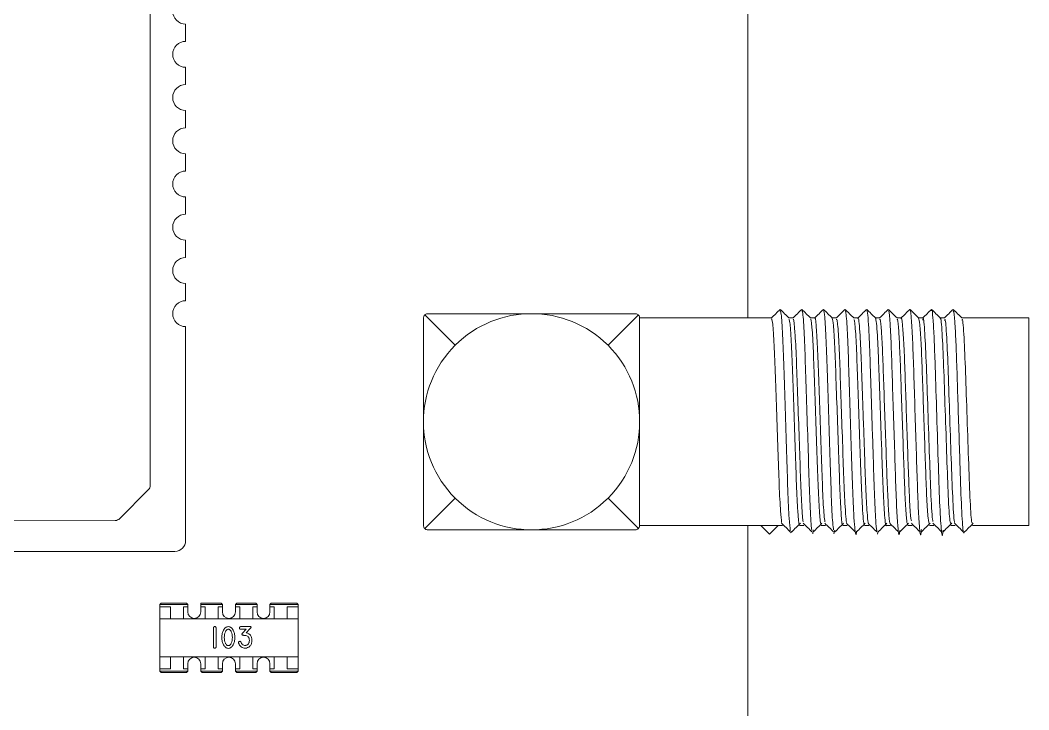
# Model space of a CAD drawing. Header units: millimetres. Extents: x -37 to 256, y 6 to 200.
# Drawn here: x 158.65 to 170.32, y 82.73 to 90.71 of the extents above; entities that cross this region are included whole.
import ezdxf

# ---------------------------------------------------------------- set-up
doc = ezdxf.new("R2010")
doc.units = ezdxf.units.MM

msp = doc.modelspace()

# ---------------------------------------------------------------- linework, layer by layer
at = {"color": 7, "linetype": 'Continuous', "lineweight": 15}
for p, q in [((160.156, 85.328), (160.156, 99.079)), ((167.066, 87.264), (167.066, 90.864)), ((160.566, 90.464), (160.566, 90.664)), ((160.566, 89.964), (160.566, 90.164)), ((160.566, 89.464), (160.566, 89.664)), ((160.566, 88.964), (160.566, 89.164)), ((160.566, 88.464), (160.566, 88.664)), ((160.566, 87.964), (160.566, 88.164)), ((160.566, 87.464), (160.566, 87.664)), ((163.316, 84.864), (163.316, 87.264)), ((163.331, 87.3), (163.682, 86.948)), ((163.366, 87.314), (165.766, 87.314)), ((165.801, 87.3), (165.45, 86.948)), ((167.341, 87.264), (165.816, 87.264)), ((165.816, 84.864), (165.816, 87.264)), ((167.591, 87.264), (167.542, 87.264)), ((167.841, 87.264), (167.792, 87.264)), ((168.091, 87.264), (168.042, 87.264)), ((168.341, 87.264), (168.292, 87.264)), ((168.591, 87.264), (168.542, 87.264)), ((168.841, 87.264), (168.792, 87.264)), ((169.091, 87.264), (169.042, 87.264)), ((169.341, 87.264), (169.292, 87.264)), ((170.316, 87.264), (169.542, 87.264)), ((170.316, 87.264), (170.316, 84.864)), ((160.566, 84.689), (160.566, 87.164)), ((159.803, 84.944), (160.134, 85.275)), ((163.331, 84.829), (163.682, 85.18)), ((165.45, 85.18), (165.801, 84.829)), ((146.051, 84.974), (159.75, 84.922)), ((163.366, 84.814), (165.766, 84.814)), ((165.816, 84.864), (167.216, 84.864)), ((167.066, 66.064), (167.066, 84.864)), ((167.316, 84.764), (167.216, 84.864)), ((167.216, 84.864), (167.416, 84.864)), ((167.416, 84.864), (167.316, 84.764)), ((167.416, 84.864), (167.466, 84.864)), ((167.561, 84.779), (167.574, 84.796)), ((167.666, 84.864), (167.716, 84.864)), ((167.819, 84.768), (167.824, 84.812)), ((167.916, 84.864), (167.966, 84.864)), ((168.063, 84.768), (168.074, 84.808)), ((168.166, 84.864), (168.216, 84.864)), ((168.416, 84.864), (168.466, 84.864)), ((168.566, 84.764), (168.574, 84.797)), ((168.666, 84.864), (168.716, 84.864)), ((168.916, 84.864), (168.966, 84.864)), ((169.166, 84.864), (169.216, 84.864)), ((169.416, 84.864), (169.466, 84.864)), ((169.666, 84.864), (170.316, 84.864)), ((157.966, 84.564), (160.441, 84.564)), ((160.266, 83.949), (160.281, 83.964)), ((160.266, 83.924), (160.266, 83.949)), ((160.591, 83.949), (160.266, 83.949)), ((160.266, 83.924), (160.391, 83.924)), ((160.266, 83.784), (160.266, 83.924)), ((160.281, 83.964), (160.576, 83.964)), ((160.391, 83.924), (160.391, 83.784)), ((160.541, 83.784), (160.541, 83.924)), ((160.541, 83.924), (160.591, 83.924)), ((160.576, 83.964), (160.591, 83.949)), ((160.591, 83.949), (160.591, 83.924)), ((160.591, 83.924), (160.591, 83.864)), ((160.741, 83.949), (160.741, 83.964)), ((160.741, 83.964), (160.976, 83.964)), ((160.741, 83.924), (160.741, 83.949)), ((160.991, 83.949), (160.741, 83.949)), ((160.741, 83.924), (160.791, 83.924)), ((160.741, 83.864), (160.741, 83.924)), ((160.791, 83.924), (160.791, 83.784)), ((160.941, 83.784), (160.941, 83.924)), ((160.941, 83.924), (160.991, 83.924)), ((160.976, 83.964), (160.991, 83.949)), ((160.991, 83.949), (160.991, 83.924)), ((160.991, 83.924), (160.991, 83.864)), ((161.141, 83.949), (161.156, 83.964)), ((161.141, 83.924), (161.141, 83.949)), ((161.391, 83.949), (161.141, 83.949)), ((161.141, 83.924), (161.191, 83.924)), ((161.141, 83.864), (161.141, 83.924)), ((161.156, 83.964), (161.376, 83.964)), ((161.191, 83.924), (161.191, 83.784)), ((161.341, 83.784), (161.341, 83.924)), ((161.341, 83.924), (161.391, 83.924)), ((161.376, 83.964), (161.391, 83.949)), ((161.391, 83.949), (161.391, 83.924)), ((161.391, 83.924), (161.391, 83.864)), ((161.541, 83.949), (161.556, 83.964)), ((161.866, 83.949), (161.541, 83.949)), ((161.541, 83.924), (161.541, 83.949)), ((161.541, 83.924), (161.591, 83.924)), ((161.541, 83.864), (161.541, 83.924)), ((161.556, 83.964), (161.851, 83.964)), ((161.591, 83.924), (161.591, 83.784)), ((161.741, 83.784), (161.741, 83.924)), ((161.741, 83.924), (161.866, 83.924)), ((161.851, 83.964), (161.866, 83.949)), ((161.866, 83.924), (161.866, 83.949)), ((161.866, 83.784), (161.866, 83.924)), ((160.266, 83.784), (160.391, 83.784)), ((160.266, 83.344), (160.266, 83.784)), ((160.391, 83.784), (160.541, 83.784)), ((160.791, 83.784), (160.541, 83.784)), ((160.791, 83.784), (160.941, 83.784)), ((161.191, 83.784), (160.941, 83.784)), ((161.191, 83.784), (161.341, 83.784)), ((161.591, 83.784), (161.341, 83.784)), ((161.591, 83.784), (161.741, 83.784)), ((161.866, 83.784), (161.741, 83.784)), ((161.866, 83.344), (161.866, 83.784)), ((160.888, 83.46), (160.888, 83.679)), ((160.918, 83.679), (160.918, 83.46)), ((161.203, 83.694), (161.313, 83.694)), ((161.265, 83.664), (161.203, 83.664)), ((161.223, 83.619), (161.265, 83.664)), ((161.31, 83.668), (161.267, 83.622)), ((160.266, 83.344), (160.391, 83.344)), ((160.266, 83.204), (160.266, 83.344)), ((160.391, 83.344), (160.391, 83.204)), ((160.541, 83.344), (160.391, 83.344)), ((160.541, 83.204), (160.541, 83.344)), ((160.541, 83.344), (160.791, 83.344)), ((160.791, 83.344), (160.791, 83.204)), ((160.941, 83.344), (160.791, 83.344)), ((160.941, 83.204), (160.941, 83.344)), ((160.941, 83.344), (161.191, 83.344)), ((161.191, 83.344), (161.191, 83.204)), ((161.341, 83.344), (161.191, 83.344)), ((161.341, 83.204), (161.341, 83.344)), ((161.341, 83.344), (161.591, 83.344)), ((161.591, 83.344), (161.591, 83.204)), ((161.741, 83.344), (161.591, 83.344)), ((161.741, 83.204), (161.741, 83.344)), ((161.741, 83.344), (161.866, 83.344)), ((161.866, 83.204), (161.866, 83.344)), ((160.266, 83.204), (160.391, 83.204)), ((160.266, 83.179), (160.266, 83.204)), ((160.591, 83.179), (160.266, 83.179)), ((160.281, 83.164), (160.266, 83.179)), ((160.576, 83.164), (160.281, 83.164)), ((160.591, 83.204), (160.541, 83.204)), ((160.591, 83.179), (160.576, 83.164)), ((160.591, 83.264), (160.591, 83.204)), ((160.591, 83.204), (160.591, 83.179)), ((160.741, 83.204), (160.741, 83.264)), ((160.741, 83.179), (160.741, 83.204)), ((160.791, 83.204), (160.741, 83.204)), ((160.741, 83.179), (160.991, 83.179)), ((160.756, 83.164), (160.741, 83.179)), ((160.976, 83.164), (160.756, 83.164)), ((160.991, 83.204), (160.941, 83.204)), ((160.991, 83.179), (160.976, 83.164)), ((160.991, 83.264), (160.991, 83.204)), ((160.991, 83.204), (160.991, 83.179)), ((161.141, 83.204), (161.141, 83.264)), ((161.141, 83.179), (161.141, 83.204)), ((161.191, 83.204), (161.141, 83.204)), ((161.141, 83.179), (161.391, 83.179)), ((161.156, 83.164), (161.141, 83.179)), ((161.376, 83.164), (161.156, 83.164)), ((161.391, 83.204), (161.341, 83.204)), ((161.391, 83.179), (161.376, 83.164)), ((161.391, 83.264), (161.391, 83.204)), ((161.391, 83.204), (161.391, 83.179)), ((161.541, 83.204), (161.541, 83.264)), ((161.541, 83.179), (161.541, 83.204)), ((161.591, 83.204), (161.541, 83.204)), ((161.541, 83.179), (161.866, 83.179)), ((161.556, 83.164), (161.541, 83.179)), ((161.851, 83.164), (161.556, 83.164)), ((161.741, 83.204), (161.866, 83.204)), ((161.866, 83.179), (161.851, 83.164)), ((161.866, 83.179), (161.866, 83.204))]:
    msp.add_line(p, q, dxfattribs=at)
for centre, radius, start, end in [((160.566, 90.814), 0.15, 90, 270), ((160.566, 90.314), 0.15, 90, 270), ((160.566, 89.814), 0.15, 90, 270), ((160.566, 89.314), 0.15, 90, 270), ((160.566, 88.814), 0.15, 90, 270), ((160.566, 88.314), 0.15, 90, 270), ((160.566, 87.814), 0.15, 90, 270), ((160.566, 87.314), 0.15, 90, 270), ((164.566, 86.064), 1.25, 45, 135), ((164.566, 86.064), 1.25, 135, 225), ((164.566, 86.064), 1.25, 315, 45), ((160.081, 85.328), 0.075, 315, 0), ((164.566, 86.064), 1.25, 225, 315), ((159.75, 84.997), 0.075, 269.7815, 315), ((160.441, 84.689), 0.125, 270, 0), ((160.666, 83.864), 0.075, 180, 0), ((161.066, 83.864), 0.075, 180, 0), ((161.466, 83.864), 0.075, 180, 0), ((160.666, 83.264), 0.075, 0, 180), ((161.066, 83.264), 0.075, 0, 180), ((161.466, 83.264), 0.075, 0, 180)]:
    msp.add_arc(centre, radius, start, end, dxfattribs=at)
for points, knots in [([(167.44, 87.364), (167.423, 87.347), (167.39, 87.314), (167.357, 87.281), (167.341, 87.264)], [0, 0, 0, 0, 0.502634, 1, 1, 1, 1]), ([(167.542, 87.264), (167.526, 87.28), (167.492, 87.314), (167.459, 87.347), (167.442, 87.364)], [0, 0, 0, 0, 0.499996, 1, 1, 1, 1]), ([(167.69, 87.364), (167.673, 87.347), (167.64, 87.314), (167.607, 87.281), (167.591, 87.264)], [0, 0, 0, 0, 0.502634, 1, 1, 1, 1]), ([(167.792, 87.264), (167.776, 87.28), (167.742, 87.314), (167.709, 87.347), (167.692, 87.364)], [0, 0, 0, 0, 0.499996, 1, 1, 1, 1]), ([(167.94, 87.364), (167.923, 87.347), (167.89, 87.314), (167.857, 87.281), (167.841, 87.264)], [0, 0, 0, 0, 0.502634, 1, 1, 1, 1]), ([(168.042, 87.264), (168.026, 87.28), (167.992, 87.314), (167.959, 87.347), (167.942, 87.364)], [0, 0, 0, 0, 0.499996, 1, 1, 1, 1]), ([(168.19, 87.364), (168.173, 87.347), (168.14, 87.314), (168.107, 87.281), (168.091, 87.264)], [0, 0, 0, 0, 0.502634, 1, 1, 1, 1]), ([(168.292, 87.264), (168.276, 87.28), (168.242, 87.314), (168.209, 87.347), (168.192, 87.364)], [0, 0, 0, 0, 0.499996, 1, 1, 1, 1]), ([(168.44, 87.364), (168.423, 87.347), (168.39, 87.314), (168.357, 87.281), (168.341, 87.264)], [0, 0, 0, 0, 0.502634, 1, 1, 1, 1]), ([(168.542, 87.264), (168.526, 87.28), (168.492, 87.314), (168.459, 87.347), (168.442, 87.364)], [0, 0, 0, 0, 0.499996, 1, 1, 1, 1]), ([(168.442, 87.358), (168.443, 87.359), (168.446, 87.368), (168.454, 87.303), (168.465, 87.16), (168.475, 86.937), (168.484, 86.664), (168.494, 86.351), (168.505, 86.014), (168.516, 85.683), (168.525, 85.38), (168.535, 85.118), (168.546, 84.922), (168.554, 84.814), (168.558, 84.799), (168.558, 84.797)], [0, 0, 0, 0, 0.015756, 0.103104, 0.192672, 0.281498, 0.366974, 0.453948, 0.543425, 0.632459, 0.718243, 0.804818, 0.894173, 0.983387, 1, 1, 1, 1]), ([(168.69, 87.364), (168.673, 87.347), (168.64, 87.314), (168.607, 87.281), (168.591, 87.264)], [0, 0, 0, 0, 0.502634, 1, 1, 1, 1]), ([(168.792, 87.264), (168.776, 87.28), (168.742, 87.314), (168.709, 87.347), (168.692, 87.364)], [0, 0, 0, 0, 0.499996, 1, 1, 1, 1]), ([(168.94, 87.364), (168.923, 87.347), (168.89, 87.314), (168.857, 87.281), (168.841, 87.264)], [0, 0, 0, 0, 0.502634, 1, 1, 1, 1]), ([(168.94, 87.354), (168.941, 87.358), (168.946, 87.385), (168.955, 87.294), (168.97, 87.075), (168.983, 86.727), (168.996, 86.307), (169.01, 85.857), (169.024, 85.433), (169.036, 85.077), (169.053, 84.822), (169.064, 84.714), (169.072, 84.799), (169.074, 84.819)], [0, 0, 0, 0, 0.015166, 0.1155, 0.218614, 0.318548, 0.418446, 0.521558, 0.621925, 0.72141, 0.824486, 0.957163, 1, 1, 1, 1]), ([(169.042, 87.264), (169.026, 87.28), (168.992, 87.314), (168.959, 87.347), (168.942, 87.364)], [0, 0, 0, 0, 0.499996, 1, 1, 1, 1]), ([(169.19, 87.364), (169.173, 87.347), (169.14, 87.314), (169.107, 87.281), (169.091, 87.264)], [0, 0, 0, 0, 0.502634, 1, 1, 1, 1]), ([(169.192, 87.347), (169.193, 87.352), (169.198, 87.377), (169.207, 87.271), (169.22, 87.073), (169.233, 86.719), (169.249, 86.211), (169.268, 85.613), (169.284, 85.096), (169.304, 84.802), (169.316, 84.712), (169.323, 84.797), (169.324, 84.808)], [0, 0, 0, 0, 0.02034, 0.112058, 0.205533, 0.296454, 0.431892, 0.570621, 0.704611, 0.843797, 0.978068, 1, 1, 1, 1]), ([(169.292, 87.264), (169.276, 87.28), (169.242, 87.314), (169.209, 87.347), (169.192, 87.364)], [0, 0, 0, 0, 0.499996, 1, 1, 1, 1]), ([(169.44, 87.364), (169.423, 87.347), (169.39, 87.314), (169.357, 87.281), (169.341, 87.264)], [0, 0, 0, 0, 0.502634, 1, 1, 1, 1]), ([(169.542, 87.264), (169.526, 87.28), (169.492, 87.314), (169.459, 87.347), (169.442, 87.364)], [0, 0, 0, 0, 0.499996, 1, 1, 1, 1]), ([(163.331, 87.3), (163.327, 87.295), (163.32, 87.287), (163.317, 87.274), (163.316, 87.266), (163.316, 87.264)], [0, 0, 0, 0, 0.421028, 0.842946, 1, 1, 1, 1]), ([(163.366, 87.314), (163.361, 87.314), (163.35, 87.313), (163.338, 87.306), (163.333, 87.301), (163.331, 87.3)], [0, 0, 0, 0, 0.399776, 0.798945, 1, 1, 1, 1]), ([(165.801, 87.3), (165.797, 87.303), (165.789, 87.31), (165.776, 87.314), (165.768, 87.314), (165.766, 87.314)], [0, 0, 0, 0, 0.421028, 0.842946, 1, 1, 1, 1]), ([(165.816, 87.264), (165.816, 87.269), (165.815, 87.28), (165.808, 87.292), (165.803, 87.298), (165.801, 87.3)], [0, 0, 0, 0, 0.3997764, 0.798945, 1, 1, 1, 1]), ([(167.34, 87.255), (167.344, 87.25), (167.353, 87.238), (167.369, 87.011), (167.384, 86.652), (167.399, 86.205), (167.415, 85.738), (167.429, 85.322), (167.444, 85.011), (167.454, 84.934), (167.458, 84.899)], [0, 0, 0, 0, 0.112091, 0.243645, 0.371117, 0.499611, 0.630991, 0.757156, 0.887343, 1, 1, 1, 1]), ([(167.442, 87.346), (167.446, 87.34), (167.454, 87.326), (167.469, 87.089), (167.484, 86.702), (167.499, 86.217), (167.515, 85.711), (167.529, 85.26), (167.544, 84.924), (167.554, 84.841), (167.558, 84.802)], [0, 0, 0, 0, 0.094294, 0.228556, 0.358655, 0.489795, 0.623879, 0.752643, 0.885511, 1, 1, 1, 1]), ([(167.542, 87.247), (167.546, 87.242), (167.554, 87.229), (167.569, 87.01), (167.584, 86.653), (167.599, 86.205), (167.615, 85.74), (167.629, 85.317), (167.645, 85.013), (167.658, 84.861), (167.664, 84.879), (167.666, 84.884)], [0, 0, 0, 0, 0.0880508, 0.2135533, 0.3351626, 0.4577456, 0.583082, 0.7034435, 0.8276424, 0.9521522, 1, 1, 1, 1]), ([(167.59, 87.243), (167.592, 87.249), (167.599, 87.269), (167.612, 87.116), (167.628, 86.811), (167.642, 86.389), (167.659, 85.924), (167.674, 85.475), (167.688, 85.124), (167.701, 84.924), (167.707, 84.909), (167.708, 84.905)], [0, 0, 0, 0, 0.059984, 0.190679, 0.321058, 0.447401, 0.578967, 0.707652, 0.8353, 0.967043, 1, 1, 1, 1]), ([(167.692, 87.344), (167.694, 87.348), (167.7, 87.365), (167.713, 87.202), (167.728, 86.874), (167.742, 86.416), (167.759, 85.913), (167.774, 85.426), (167.788, 85.045), (167.801, 84.829), (167.807, 84.812), (167.808, 84.809)], [0, 0, 0, 0, 0.041659, 0.174825, 0.307668, 0.4364, 0.570452, 0.70157, 0.831632, 0.965865, 1, 1, 1, 1]), ([(167.792, 87.245), (167.794, 87.249), (167.8, 87.265), (167.813, 87.114), (167.828, 86.812), (167.842, 86.389), (167.859, 85.924), (167.874, 85.476), (167.888, 85.118), (167.904, 84.895), (167.912, 84.883), (167.916, 84.877)], [0, 0, 0, 0, 0.038192, 0.162744, 0.286993, 0.407396, 0.532777, 0.655412, 0.77706, 0.902609, 1, 1, 1, 1]), ([(167.84, 87.258), (167.84, 87.26), (167.846, 87.293), (167.856, 87.193), (167.872, 86.954), (167.886, 86.567), (167.902, 86.112), (167.918, 85.648), (167.932, 85.25), (167.946, 84.98), (167.955, 84.928), (167.958, 84.908)], [0, 0, 0, 0, 0.009023, 0.137185, 0.268875, 0.395454, 0.52547, 0.656466, 0.782601, 0.913827, 1, 1, 1, 1]), ([(167.942, 87.357), (167.947, 87.34), (167.956, 87.304), (167.972, 87.022), (167.986, 86.61), (168.002, 86.116), (168.018, 85.614), (168.032, 85.183), (168.046, 84.89), (168.055, 84.834), (168.058, 84.812)], [0, 0, 0, 0, 0.121007, 0.255193, 0.384175, 0.516657, 0.650137, 0.778667, 0.912381, 1, 1, 1, 1]), ([(168.042, 87.258), (168.047, 87.242), (168.056, 87.208), (168.072, 86.948), (168.086, 86.568), (168.102, 86.111), (168.118, 85.65), (168.132, 85.244), (168.148, 84.971), (168.159, 84.848), (168.165, 84.873), (168.166, 84.877)], [0, 0, 0, 0, 0.1132185, 0.2386283, 0.3591714, 0.4829881, 0.6077368, 0.7278574, 0.8528259, 0.9762705, 1, 1, 1, 1]), ([(168.09, 87.245), (168.093, 87.248), (168.101, 87.255), (168.116, 87.067), (168.131, 86.734), (168.145, 86.298), (168.162, 85.832), (168.176, 85.396), (168.19, 85.099), (168.201, 84.94), (168.206, 84.909), (168.208, 84.898)], [0, 0, 0, 0, 0.085756, 0.217005, 0.346019, 0.473073, 0.604676, 0.731747, 0.860741, 0.948909, 1, 1, 1, 1]), ([(168.192, 87.341), (168.195, 87.343), (168.202, 87.347), (168.216, 87.149), (168.231, 86.79), (168.245, 86.318), (168.262, 85.812), (168.276, 85.341), (168.29, 85.016), (168.302, 84.831), (168.313, 84.762), (168.319, 84.753), (168.323, 84.791), (168.324, 84.798)], [0, 0, 0, 0, 0.059314, 0.176703, 0.292094, 0.405733, 0.523438, 0.637093, 0.752465, 0.831323, 0.908493, 0.983379, 1, 1, 1, 1]), ([(168.292, 87.243), (168.295, 87.244), (168.302, 87.248), (168.316, 87.065), (168.331, 86.734), (168.345, 86.298), (168.362, 85.831), (168.376, 85.397), (168.39, 85.095), (168.402, 84.93), (168.411, 84.863), (168.415, 84.871), (168.416, 84.873)], [0, 0, 0, 0, 0.062804, 0.187938, 0.310941, 0.432076, 0.557547, 0.678698, 0.801681, 0.885742, 0.968002, 1, 1, 1, 1]), ([(168.34, 87.255), (168.341, 87.258), (168.346, 87.27), (168.354, 87.209), (168.365, 87.075), (168.375, 86.87), (168.384, 86.618), (168.394, 86.328), (168.405, 86.018), (168.416, 85.712), (168.425, 85.433), (168.435, 85.191), (168.446, 85.01), (168.454, 84.91), (168.458, 84.897), (168.458, 84.895)], [0, 0, 0, 0, 0.03438, 0.120116, 0.208032, 0.295221, 0.379119, 0.464488, 0.552315, 0.639707, 0.723908, 0.808886, 0.896593, 0.984161, 1, 1, 1, 1]), ([(168.542, 87.258), (168.543, 87.259), (168.546, 87.267), (168.554, 87.208), (168.565, 87.075), (168.575, 86.87), (168.584, 86.618), (168.594, 86.328), (168.605, 86.018), (168.616, 85.712), (168.625, 85.432), (168.635, 85.193), (168.646, 85.004), (168.657, 84.896), (168.663, 84.852), (168.666, 84.864), (168.666, 84.864)], [0, 0, 0, 0, 0.0139265, 0.0956401, 0.1794316, 0.2625292, 0.3424915, 0.4238555, 0.5075614, 0.5908537, 0.671104, 0.7520948, 0.8356869, 0.9191467, 0.9997658, 1, 1, 1, 1]), ([(168.59, 87.248), (168.593, 87.252), (168.599, 87.262), (168.612, 87.124), (168.626, 86.864), (168.638, 86.508), (168.652, 86.102), (168.667, 85.692), (168.679, 85.322), (168.693, 85.049), (168.703, 84.904), (168.708, 84.895), (168.708, 84.895)], [0, 0, 0, 0, 0.068452, 0.184739, 0.301129, 0.413002, 0.529004, 0.645626, 0.757592, 0.873273, 0.990088, 1, 1, 1, 1]), ([(168.692, 87.346), (168.694, 87.348), (168.7, 87.356), (168.712, 87.211), (168.726, 86.931), (168.738, 86.545), (168.752, 86.105), (168.767, 85.66), (168.779, 85.263), (168.793, 84.953), (168.807, 84.783), (168.817, 84.736), (168.823, 84.793), (168.824, 84.807)], [0, 0, 0, 0, 0.04397, 0.147926, 0.251975, 0.351987, 0.45569, 0.559946, 0.660041, 0.763456, 0.867885, 0.968133, 1, 1, 1, 1]), ([(168.792, 87.247), (168.794, 87.25), (168.8, 87.256), (168.812, 87.122), (168.826, 86.864), (168.838, 86.508), (168.852, 86.102), (168.867, 85.691), (168.879, 85.323), (168.893, 85.043), (168.906, 84.881), (168.913, 84.879), (168.916, 84.878)], [0, 0, 0, 0, 0.0462982, 0.1571065, 0.2680131, 0.3746145, 0.4851519, 0.5962792, 0.7029696, 0.8132009, 0.9245125, 1, 1, 1, 1]), ([(168.84, 87.255), (168.841, 87.258), (168.846, 87.284), (168.855, 87.199), (168.87, 86.998), (168.883, 86.676), (168.896, 86.288), (168.91, 85.873), (168.924, 85.479), (168.936, 85.161), (168.949, 84.948), (168.956, 84.926), (168.958, 84.918)], [0, 0, 0, 0, 0.0172744, 0.1313805, 0.2486488, 0.3623, 0.4759104, 0.5931771, 0.7073214, 0.8204614, 0.9376872, 1, 1, 1, 1]), ([(169.042, 87.263), (169.046, 87.247), (169.055, 87.213), (169.07, 86.994), (169.083, 86.677), (169.096, 86.288), (169.11, 85.873), (169.124, 85.48), (169.136, 85.158), (169.152, 84.912), (169.161, 84.89), (169.166, 84.878)], [0, 0, 0, 0, 0.107479, 0.219113, 0.327305, 0.435457, 0.54709, 0.655751, 0.763455, 0.875049, 1, 1, 1, 1]), ([(169.09, 87.24), (169.091, 87.248), (169.099, 87.288), (169.113, 87.111), (169.131, 86.731), (169.149, 86.2), (169.168, 85.643), (169.184, 85.186), (169.2, 84.926), (169.207, 84.914), (169.208, 84.911)], [0, 0, 0, 0, 0.041497, 0.195985, 0.349477, 0.501278, 0.656767, 0.806944, 0.962947, 1, 1, 1, 1]), ([(169.292, 87.249), (169.293, 87.253), (169.3, 87.285), (169.313, 87.108), (169.331, 86.732), (169.349, 86.199), (169.368, 85.645), (169.384, 85.18), (169.402, 84.895), (169.412, 84.891), (169.416, 84.889)], [0, 0, 0, 0, 0.0205601, 0.1677571, 0.314004, 0.4586392, 0.6067896, 0.7498781, 0.8985172, 1, 1, 1, 1]), ([(169.34, 87.235), (169.342, 87.243), (169.351, 87.273), (169.367, 87.063), (169.384, 86.652), (169.402, 86.11), (169.421, 85.557), (169.437, 85.129), (169.452, 84.899), (169.458, 84.898), (169.458, 84.898)], [0, 0, 0, 0, 0.066275, 0.221674, 0.373615, 0.526931, 0.681529, 0.832313, 0.988219, 1, 1, 1, 1]), ([(169.442, 87.336), (169.444, 87.343), (169.449, 87.363), (169.46, 87.232), (169.473, 87.006), (169.484, 86.686), (169.496, 86.313), (169.509, 85.912), (169.523, 85.465), (169.538, 85.036), (169.557, 84.748), (169.568, 84.777), (169.574, 84.791)], [0, 0, 0, 0, 0.042036, 0.134476, 0.227622, 0.317308, 0.408009, 0.501374, 0.593099, 0.727503, 0.86647, 1, 1, 1, 1]), ([(169.542, 87.238), (169.544, 87.244), (169.551, 87.268), (169.567, 87.061), (169.584, 86.652), (169.602, 86.109), (169.621, 85.559), (169.637, 85.12), (169.654, 84.875), (169.663, 84.889), (169.666, 84.894)], [0, 0, 0, 0, 0.044081, 0.192149, 0.336923, 0.483007, 0.630312, 0.773984, 0.922536, 1, 1, 1, 1]), ([(163.316, 84.864), (163.317, 84.859), (163.318, 84.848), (163.324, 84.836), (163.329, 84.831), (163.331, 84.829)], [0, 0, 0, 0, 0.399776, 0.798945, 1, 1, 1, 1]), ([(163.331, 84.829), (163.335, 84.825), (163.343, 84.818), (163.356, 84.815), (163.364, 84.814), (163.366, 84.814)], [0, 0, 0, 0, 0.421028, 0.842946, 1, 1, 1, 1]), ([(165.766, 84.814), (165.771, 84.815), (165.782, 84.816), (165.794, 84.822), (165.8, 84.827), (165.801, 84.829)], [0, 0, 0, 0, 0.3997764, 0.798945, 1, 1, 1, 1]), ([(165.801, 84.829), (165.805, 84.833), (165.812, 84.841), (165.816, 84.854), (165.816, 84.862), (165.816, 84.864)], [0, 0, 0, 0, 0.421028, 0.842946, 1, 1, 1, 1]), ([(167.458, 84.889), (167.475, 84.873), (167.508, 84.84), (167.542, 84.807), (167.558, 84.791)], [0, 0, 0, 0, 0.499999, 1, 1, 1, 1]), ([(167.574, 84.791), (167.591, 84.807), (167.624, 84.84), (167.657, 84.873), (167.674, 84.889)], [0, 0, 0, 0, 0.500001, 1, 1, 1, 1]), ([(167.708, 84.889), (167.725, 84.873), (167.758, 84.84), (167.792, 84.807), (167.808, 84.791)], [0, 0, 0, 0, 0.499999, 1, 1, 1, 1]), ([(167.824, 84.791), (167.841, 84.807), (167.874, 84.84), (167.907, 84.873), (167.924, 84.889)], [0, 0, 0, 0, 0.500001, 1, 1, 1, 1]), ([(167.958, 84.889), (167.975, 84.873), (168.008, 84.84), (168.042, 84.807), (168.058, 84.791)], [0, 0, 0, 0, 0.499999, 1, 1, 1, 1]), ([(168.074, 84.791), (168.091, 84.807), (168.124, 84.84), (168.157, 84.873), (168.174, 84.889)], [0, 0, 0, 0, 0.500001, 1, 1, 1, 1]), ([(168.208, 84.889), (168.225, 84.873), (168.258, 84.84), (168.292, 84.807), (168.308, 84.791)], [0, 0, 0, 0, 0.499999, 1, 1, 1, 1]), ([(168.324, 84.791), (168.341, 84.807), (168.374, 84.84), (168.407, 84.873), (168.424, 84.889)], [0, 0, 0, 0, 0.500001, 1, 1, 1, 1]), ([(168.458, 84.889), (168.475, 84.873), (168.508, 84.84), (168.542, 84.807), (168.558, 84.791)], [0, 0, 0, 0, 0.499999, 1, 1, 1, 1]), ([(168.574, 84.791), (168.591, 84.807), (168.624, 84.84), (168.657, 84.873), (168.674, 84.889)], [0, 0, 0, 0, 0.500001, 1, 1, 1, 1]), ([(168.708, 84.889), (168.725, 84.873), (168.758, 84.84), (168.792, 84.807), (168.808, 84.791)], [0, 0, 0, 0, 0.499999, 1, 1, 1, 1]), ([(168.824, 84.791), (168.841, 84.807), (168.874, 84.84), (168.907, 84.873), (168.924, 84.889)], [0, 0, 0, 0, 0.500001, 1, 1, 1, 1]), ([(168.958, 84.889), (168.975, 84.873), (169.008, 84.84), (169.042, 84.807), (169.058, 84.791)], [0, 0, 0, 0, 0.499999, 1, 1, 1, 1]), ([(169.074, 84.791), (169.091, 84.807), (169.124, 84.84), (169.157, 84.873), (169.174, 84.889)], [0, 0, 0, 0, 0.500001, 1, 1, 1, 1]), ([(169.208, 84.889), (169.225, 84.873), (169.258, 84.84), (169.292, 84.807), (169.308, 84.791)], [0, 0, 0, 0, 0.499999, 1, 1, 1, 1]), ([(169.324, 84.791), (169.341, 84.807), (169.374, 84.84), (169.407, 84.873), (169.424, 84.889)], [0, 0, 0, 0, 0.500001, 1, 1, 1, 1]), ([(169.458, 84.889), (169.475, 84.873), (169.508, 84.84), (169.542, 84.807), (169.558, 84.791)], [0, 0, 0, 0, 0.499999, 1, 1, 1, 1]), ([(169.574, 84.791), (169.591, 84.807), (169.624, 84.84), (169.657, 84.873), (169.674, 84.889)], [0, 0, 0, 0, 0.500001, 1, 1, 1, 1]), ([(160.888, 83.679), (160.888, 83.681), (160.888, 83.684), (160.89, 83.689), (160.893, 83.692), (160.897, 83.694), (160.9, 83.694), (160.903, 83.694), (160.903, 83.694)], [0, 0, 0, 0, 0.207532, 0.417184, 0.567602, 0.717646, 0.965229, 1, 1, 1, 1]), ([(160.903, 83.694), (160.905, 83.694), (160.908, 83.694), (160.912, 83.692), (160.915, 83.689), (160.917, 83.685), (160.918, 83.682), (160.918, 83.679)], [0, 0, 0, 0, 0.209003, 0.420284, 0.570907, 0.721066, 1, 1, 1, 1]), ([(160.984, 83.569), (160.985, 83.584), (160.986, 83.615), (160.998, 83.642), (161.004, 83.655)], [0, 0, 0, 0, 0.523282, 1, 1, 1, 1]), ([(161.004, 83.655), (161.008, 83.661), (161.015, 83.672), (161.028, 83.685), (161.043, 83.693), (161.054, 83.694), (161.059, 83.694)], [0, 0, 0, 0, 0.290776, 0.542493, 0.771725, 1, 1, 1, 1]), ([(161.013, 83.569), (161.014, 83.58), (161.014, 83.603), (161.022, 83.624), (161.025, 83.634)], [0, 0, 0, 0, 0.533948, 1, 1, 1, 1]), ([(161.025, 83.634), (161.026, 83.635), (161.029, 83.643), (161.036, 83.653), (161.047, 83.662), (161.055, 83.664), (161.059, 83.664), (161.059, 83.664)], [0, 0, 0, 0, 0.1036126, 0.5226256, 0.7430472, 0.9650769, 1, 1, 1, 1]), ([(161.059, 83.694), (161.065, 83.694), (161.076, 83.693), (161.091, 83.685), (161.104, 83.672), (161.111, 83.661), (161.115, 83.655)], [0, 0, 0, 0, 0.229523, 0.459169, 0.710423, 1, 1, 1, 1]), ([(161.059, 83.664), (161.061, 83.664), (161.066, 83.664), (161.073, 83.661), (161.083, 83.653), (161.089, 83.644), (161.093, 83.636), (161.094, 83.634)], [0, 0, 0, 0, 0.103683, 0.299828, 0.496994, 0.845446, 1, 1, 1, 1]), ([(161.094, 83.634), (161.097, 83.624), (161.105, 83.603), (161.105, 83.581), (161.106, 83.569)], [0, 0, 0, 0, 0.466052, 1, 1, 1, 1]), ([(161.115, 83.655), (161.12, 83.642), (161.133, 83.615), (161.134, 83.584), (161.135, 83.569)], [0, 0, 0, 0, 0.474118, 1, 1, 1, 1]), ([(161.188, 83.679), (161.188, 83.68), (161.188, 83.684), (161.19, 83.688), (161.193, 83.691), (161.197, 83.693), (161.2, 83.694), (161.202, 83.694), (161.203, 83.694)], [0, 0, 0, 0, 0.2087182, 0.4193788, 0.5697853, 0.7200025, 0.9523771, 1, 1, 1, 1]), ([(161.203, 83.664), (161.201, 83.664), (161.198, 83.664), (161.193, 83.666), (161.19, 83.669), (161.188, 83.673), (161.188, 83.677), (161.188, 83.679)], [0, 0, 0, 0, 0.2104226, 0.4232909, 0.5742187, 0.7245938, 1, 1, 1, 1]), ([(161.323, 83.687), (161.323, 83.686), (161.322, 83.684), (161.319, 83.679), (161.315, 83.673), (161.311, 83.67), (161.31, 83.668)], [0, 0, 0, 0, 0.0841338, 0.3340346, 0.6654841, 1, 1, 1, 1]), ([(161.313, 83.694), (161.314, 83.694), (161.317, 83.694), (161.32, 83.693), (161.322, 83.691), (161.323, 83.689), (161.323, 83.688), (161.323, 83.687)], [0, 0, 0, 0, 0.3512049, 0.5187653, 0.688076, 0.8331908, 1, 1, 1, 1]), ([(161.004, 83.482), (160.998, 83.495), (160.986, 83.523), (160.985, 83.553), (160.984, 83.569)], [0, 0, 0, 0, 0.473039, 1, 1, 1, 1]), ([(161.025, 83.503), (161.022, 83.513), (161.014, 83.534), (161.014, 83.557), (161.013, 83.569)], [0, 0, 0, 0, 0.466052, 1, 1, 1, 1]), ([(161.106, 83.569), (161.105, 83.557), (161.105, 83.535), (161.097, 83.514), (161.094, 83.504)], [0, 0, 0, 0, 0.533948, 1, 1, 1, 1]), ([(161.135, 83.569), (161.134, 83.553), (161.133, 83.523), (161.12, 83.495), (161.115, 83.482)], [0, 0, 0, 0, 0.526961, 1, 1, 1, 1]), ([(161.178, 83.509), (161.178, 83.511), (161.178, 83.514), (161.181, 83.519), (161.185, 83.522), (161.189, 83.524), (161.192, 83.524), (161.192, 83.524)], [0, 0, 0, 0, 0.217899, 0.437549, 0.667007, 0.895919, 1, 1, 1, 1]), ([(161.192, 83.524), (161.194, 83.524), (161.197, 83.523), (161.201, 83.521), (161.204, 83.518), (161.205, 83.515), (161.206, 83.513)], [0, 0, 0, 0, 0.2781256, 0.4973219, 0.7165098, 1, 1, 1, 1]), ([(161.206, 83.513), (161.208, 83.508), (161.212, 83.497), (161.221, 83.489), (161.225, 83.485)], [0, 0, 0, 0, 0.51358, 1, 1, 1, 1]), ([(161.217, 83.606), (161.217, 83.607), (161.218, 83.611), (161.22, 83.616), (161.223, 83.618), (161.223, 83.619)], [0, 0, 0, 0, 0.325242, 0.74307, 1, 1, 1, 1]), ([(161.231, 83.594), (161.23, 83.594), (161.226, 83.594), (161.222, 83.597), (161.219, 83.6), (161.217, 83.603), (161.217, 83.605), (161.217, 83.606)], [0, 0, 0, 0, 0.251055, 0.503495, 0.751077, 0.89799, 1, 1, 1, 1]), ([(161.254, 83.592), (161.252, 83.592), (161.247, 83.593), (161.24, 83.593), (161.234, 83.594), (161.231, 83.594)], [0, 0, 0, 0, 0.223951, 0.611975, 1, 1, 1, 1]), ([(161.287, 83.579), (161.282, 83.582), (161.272, 83.589), (161.26, 83.591), (161.254, 83.592)], [0, 0, 0, 0, 0.464986, 1, 1, 1, 1]), ([(161.267, 83.622), (161.277, 83.619), (161.291, 83.615), (161.307, 83.604), (161.32, 83.59), (161.331, 83.567), (161.332, 83.546), (161.332, 83.535)], [0, 0, 0, 0, 0.255376, 0.37113, 0.484389, 0.721197, 1, 1, 1, 1]), ([(161.303, 83.535), (161.303, 83.544), (161.302, 83.556), (161.294, 83.571), (161.289, 83.576), (161.287, 83.579)], [0, 0, 0, 0, 0.532693, 0.768751, 1, 1, 1, 1]), ([(161.287, 83.492), (161.29, 83.494), (161.295, 83.5), (161.302, 83.515), (161.303, 83.527), (161.303, 83.535)], [0, 0, 0, 0, 0.239228, 0.479344, 1, 1, 1, 1]), ([(161.332, 83.535), (161.331, 83.522), (161.33, 83.503), (161.319, 83.481), (161.311, 83.472), (161.308, 83.468)], [0, 0, 0, 0, 0.5212739, 0.7611996, 1, 1, 1, 1]), ([(160.903, 83.445), (160.901, 83.445), (160.898, 83.445), (160.893, 83.447), (160.89, 83.45), (160.888, 83.454), (160.888, 83.458), (160.888, 83.46), (160.888, 83.46)], [0, 0, 0, 0, 0.2075325, 0.4171844, 0.5676023, 0.7176461, 0.9652291, 1, 1, 1, 1]), ([(160.918, 83.46), (160.918, 83.458), (160.917, 83.455), (160.916, 83.451), (160.913, 83.448), (160.909, 83.446), (160.905, 83.445), (160.903, 83.445), (160.903, 83.445)], [0, 0, 0, 0, 0.208839, 0.419783, 0.570177, 0.720242, 0.963923, 1, 1, 1, 1]), ([(161.059, 83.443), (161.054, 83.444), (161.043, 83.445), (161.028, 83.453), (161.014, 83.465), (161.008, 83.476), (161.004, 83.482)], [0, 0, 0, 0, 0.2295226, 0.4591689, 0.7104233, 1, 1, 1, 1]), ([(161.059, 83.474), (161.058, 83.474), (161.053, 83.474), (161.045, 83.477), (161.036, 83.484), (161.029, 83.494), (161.026, 83.501), (161.025, 83.503)], [0, 0, 0, 0, 0.104408, 0.296686, 0.490679, 0.841125, 1, 1, 1, 1]), ([(161.094, 83.504), (161.093, 83.502), (161.09, 83.495), (161.083, 83.484), (161.072, 83.476), (161.064, 83.474), (161.06, 83.474), (161.059, 83.474)], [0, 0, 0, 0, 0.103094, 0.519822, 0.741756, 0.965375, 1, 1, 1, 1]), ([(161.115, 83.482), (161.111, 83.476), (161.104, 83.465), (161.091, 83.453), (161.076, 83.445), (161.065, 83.444), (161.059, 83.443)], [0, 0, 0, 0, 0.289577, 0.540831, 0.770477, 1, 1, 1, 1]), ([(161.178, 83.504), (161.178, 83.504), (161.178, 83.505), (161.178, 83.505), (161.178, 83.505), (161.178, 83.506), (161.178, 83.506), (161.178, 83.506), (161.178, 83.506), (161.178, 83.507), (161.178, 83.507), (161.178, 83.507), (161.178, 83.508), (161.178, 83.508), (161.178, 83.509), (161.178, 83.509)], [0, 0, 0, 0, 0.123296, 0.184937, 0.246578, 0.30822, 0.369861, 0.431503, 0.493144, 0.554786, 0.616428, 0.678069, 0.739711, 0.869749, 1, 1, 1, 1]), ([(161.209, 83.459), (161.202, 83.465), (161.188, 83.478), (161.182, 83.495), (161.178, 83.504)], [0, 0, 0, 0, 0.483848, 1, 1, 1, 1]), ([(161.253, 83.445), (161.245, 83.445), (161.229, 83.447), (161.216, 83.455), (161.209, 83.459)], [0, 0, 0, 0, 0.501897, 1, 1, 1, 1]), ([(161.225, 83.485), (161.229, 83.483), (161.237, 83.478), (161.247, 83.477), (161.252, 83.476)], [0, 0, 0, 0, 0.498992, 1, 1, 1, 1]), ([(161.252, 83.476), (161.256, 83.477), (161.262, 83.477), (161.275, 83.481), (161.282, 83.487), (161.287, 83.492)], [0, 0, 0, 0, 0.25254, 0.496593, 1, 1, 1, 1]), ([(161.308, 83.468), (161.3, 83.461), (161.284, 83.448), (161.263, 83.446), (161.253, 83.445)], [0, 0, 0, 0, 0.500747, 1, 1, 1, 1])]:
    msp.add_open_spline(points, degree=3, knots=knots, dxfattribs=at)

doc.saveas('drawing.dxf')
